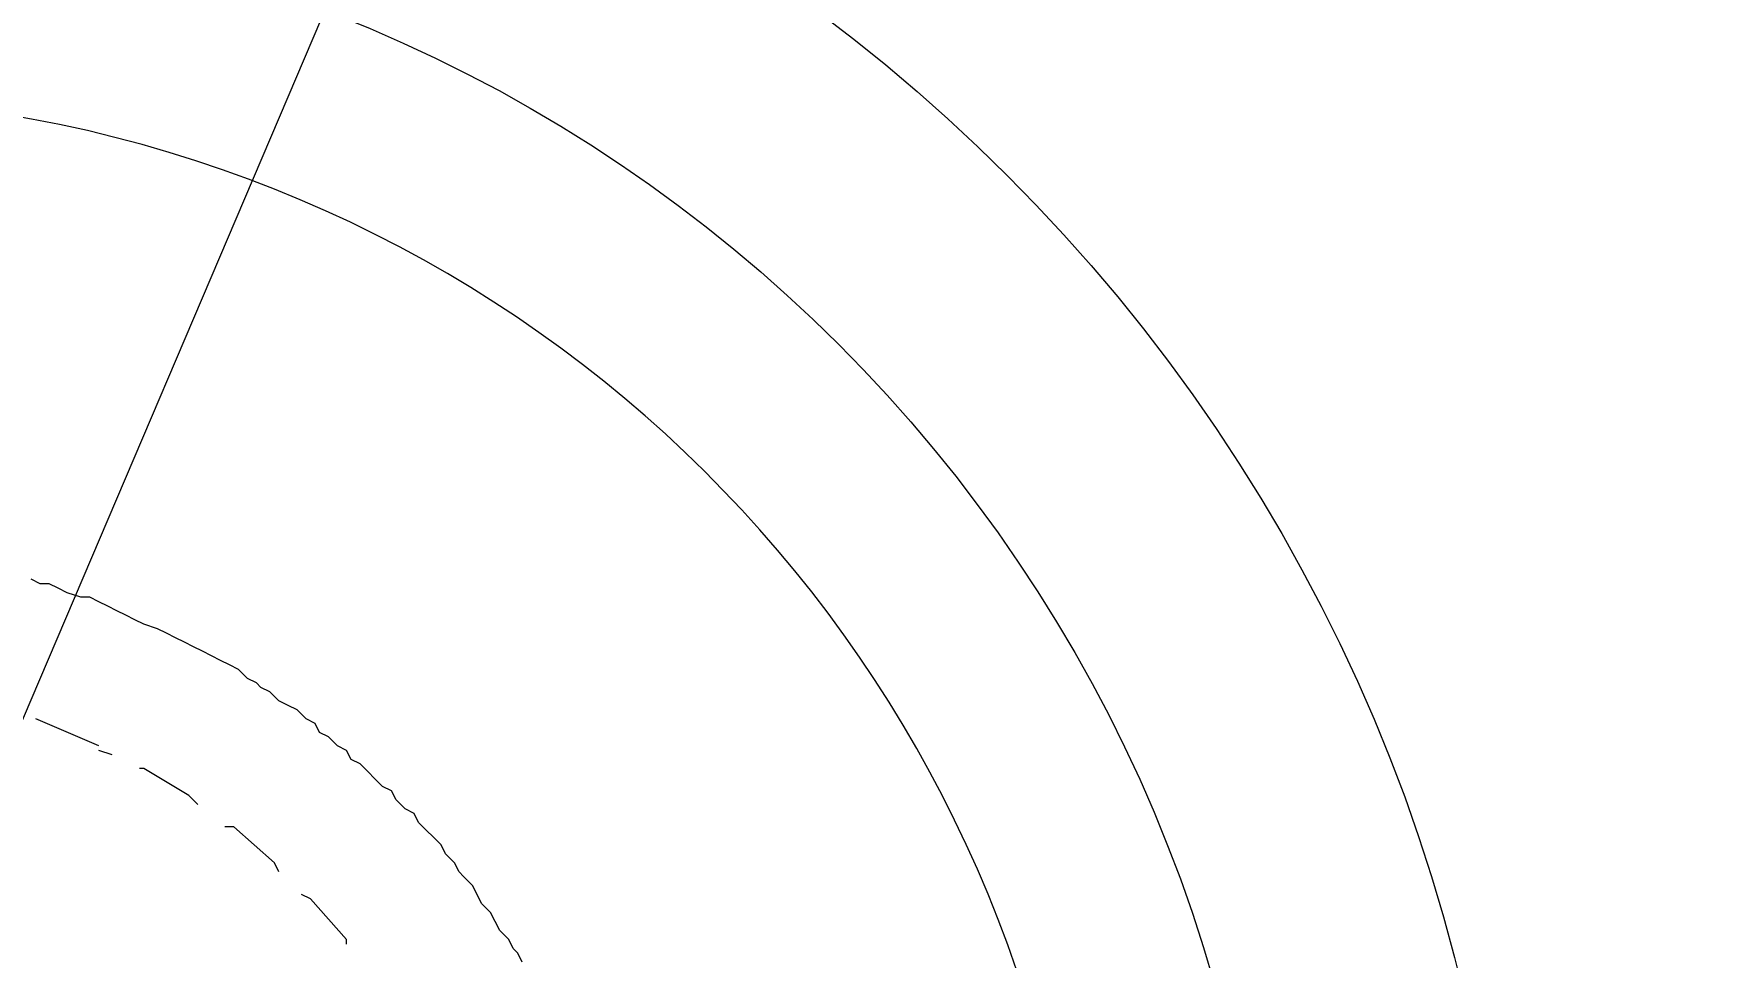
# Model space of a CAD drawing. Header units: millimetres. Extents: x 89051 to 218395, y -330386 to -125649.
# Drawn here: x 92775.78 to 92820.81, y -127009.58 to -126984.75 of the extents above; entities that cross this region are included whole.
import ezdxf

# ---------------------------------------------------------------- set-up
doc = ezdxf.new("R2010")
doc.units = ezdxf.units.MM
doc.header["$LTSCALE"] = 13
doc.linetypes.add('1 实线', pattern=[0])
doc.linetypes.add('CENTER', pattern=[50.8, 31.75, -6.35, 6.35, -6.35])
doc.layers.get('0').update_dxf_attribs({"color": 1, "linetype": 'CENTER'})
doc.layers.add('C00-00-00', color=7, linetype='Continuous')
doc.layers.add('标注、文本', color=3, linetype='Continuous', lineweight=25)
doc.layers.add('铁心', color=3, linetype='Continuous', lineweight=0)
doc.styles.get("Standard").update_dxf_attribs({"font": 'gbenor.shx', "bigfont": 'gbcbig.shx'})
doc.dimstyles.new('1-15', dxfattribs={"dimscale": 20, "dimtxt": 3.5, "dimasz": 2, "dimexe": 1.5, "dimexo": 0.5, "dimgap": 0.5, "dimtad": 1, "dimtoh": 1, "dimdec": 1, "dimdsep": 46, "dimtxsty": 'Standard', "dimcen": 2.5, "dimclrd": 3, "dimclre": 3, "dimclrt": 3, "dimadec": 0, "dimazin": 2, "dimtfac": 1, "dimtdec": 1, "dimtmove": 0, "dimatfit": 2, "dimfxl": 1, "dimarcsym": 0})

# ---------------------------------------------------------------- blocks, each defined once
blk = doc.blocks.new('*D525')
at = {"layer": 'Defpoints', "color": 0, "transparency": 16777216}
for p in [(92769.431, -126980.658), (92769.431, -127044.24), (92638.431, -127080.467)]:
    blk.add_point(p, dxfattribs=at)
at = {"layer": '标注、文本', "color": 3, "lineweight": -2, "transparency": 16777216}
for p, q in [((92638.431, -127070.467), (92638.431, -126950.658)), ((92769.431, -127034.24), (92769.431, -126950.658)), ((92678.431, -126980.658), (92729.431, -126980.658))]:
    blk.add_line(p, q, dxfattribs=at)
at = {"layer": '标注、文本', "color": 3, "transparency": 16777216}
for points in [[(92678.431, -126973.991), (92678.431, -126987.324), (92638.431, -126980.658)], [(92729.431, -126973.991), (92729.431, -126987.324), (92769.431, -126980.658)]]:
    blk.add_solid(points, dxfattribs=at)
at = {"layer": '标注、文本', "color": 3, "transparency": 16777216, "insert": (92703.931, -126935.658), "char_height": 70, "attachment_point": 5}
blk.add_mtext('120', dxfattribs=at)

msp = doc.modelspace()

# ---------------------------------------------------------------- linework, layer by layer
at = {"color": 7, "linetype": '1 实线', "lineweight": 0}
for radius in [45.983, 39.569]:
    msp.add_circle((92769.431, -127021.077), radius, dxfattribs=at)
msp.add_arc((92769.431, -127021.077), 34.608, 204.1584, 156.2711, dxfattribs=at)
at = {"layer": 'C00-00-00', "lineweight": 15}
for points in [[(92788.913, -127009.703), (92788.792, -127009.461), (92788.671, -127009.34), (92788.55, -127009.098), (92788.308, -127008.856), (92788.187, -127008.614), (92788.066, -127008.372), (92787.824, -127008.129), (92787.703, -127007.887), (92787.582, -127007.645), (92787.34, -127007.403), (92787.219, -127007.282), (92787.098, -127007.04), (92786.856, -127006.798), (92786.735, -127006.556), (92786.493, -127006.314), (92786.372, -127006.193), (92786.13, -127005.951), (92786.009, -127005.709), (92785.767, -127005.588), (92785.525, -127005.346), (92785.404, -127005.104), (92785.162, -127004.983), (92784.92, -127004.741), (92784.799, -127004.62), (92784.557, -127004.378), (92784.315, -127004.257), (92784.194, -127004.015), (92783.952, -127003.894), (92783.71, -127003.652), (92783.468, -127003.531), (92783.347, -127003.289), (92783.105, -127003.168), (92782.863, -127002.926), (92782.621, -127002.805), (92782.379, -127002.684), (92782.137, -127002.442), (92781.895, -127002.321), (92781.774, -127002.2), (92781.532, -127002.079), (92781.29, -127001.837), (92781.047, -127001.716), (92780.805, -127001.595), (92780.563, -127001.474), (92780.321, -127001.353), (92780.079, -127001.232), (92779.837, -127001.111), (92779.595, -127000.99), (92779.353, -127000.869), (92779.111, -127000.748), (92778.748, -127000.627), (92778.506, -127000.506), (92778.264, -127000.385), (92778.022, -127000.264), (92777.78, -127000.143), (92777.538, -127000.022), (92777.296, -126999.901), (92777.054, -126999.901), (92776.691, -126999.78), (92776.449, -126999.659), (92776.207, -126999.538), (92775.965, -126999.538), (92775.723, -126999.417)], [(92777.538, -127003.894), (92775.844, -127003.168)], [(92777.901, -127004.136), (92777.538, -127004.015)], [(92778.748, -127004.499), (92778.627, -127004.499)], [(92779.958, -127005.225), (92778.748, -127004.499)], [(92780.2, -127005.467), (92779.958, -127005.225)], [(92781.169, -127006.072), (92780.926, -127006.072)], [(92782.258, -127007.04), (92781.169, -127006.072)], [(92782.379, -127007.282), (92782.258, -127007.04)], [(92783.226, -127008.008), (92782.984, -127007.887)], [(92784.194, -127009.098), (92783.226, -127008.008)], [(92784.194, -127009.219), (92784.194, -127009.098)]]:
    msp.add_lwpolyline(points, dxfattribs=at)
at = {"layer": '铁心'}
msp.add_lwpolyline([(92703.931, -127171.033), (93087.514, -126271.309), (93087.514, -126271.309)], dxfattribs=at)

# ---------------------------------------------------------------- dimensions: what is measured, and where the dimension line sits
at = {"layer": '标注、文本'}
dim = msp.add_linear_dim(base=(92769.431, -126980.658), p1=(92638.431, -127080.467), p2=(92769.431, -127044.24), text='120', dimstyle='1-15', dxfattribs=at)
dim.commit()
dim.dimension.update_dxf_attribs({"geometry": '*D525', "text_midpoint": (92703.931, -126935.658)})

doc.saveas('drawing.dxf')
